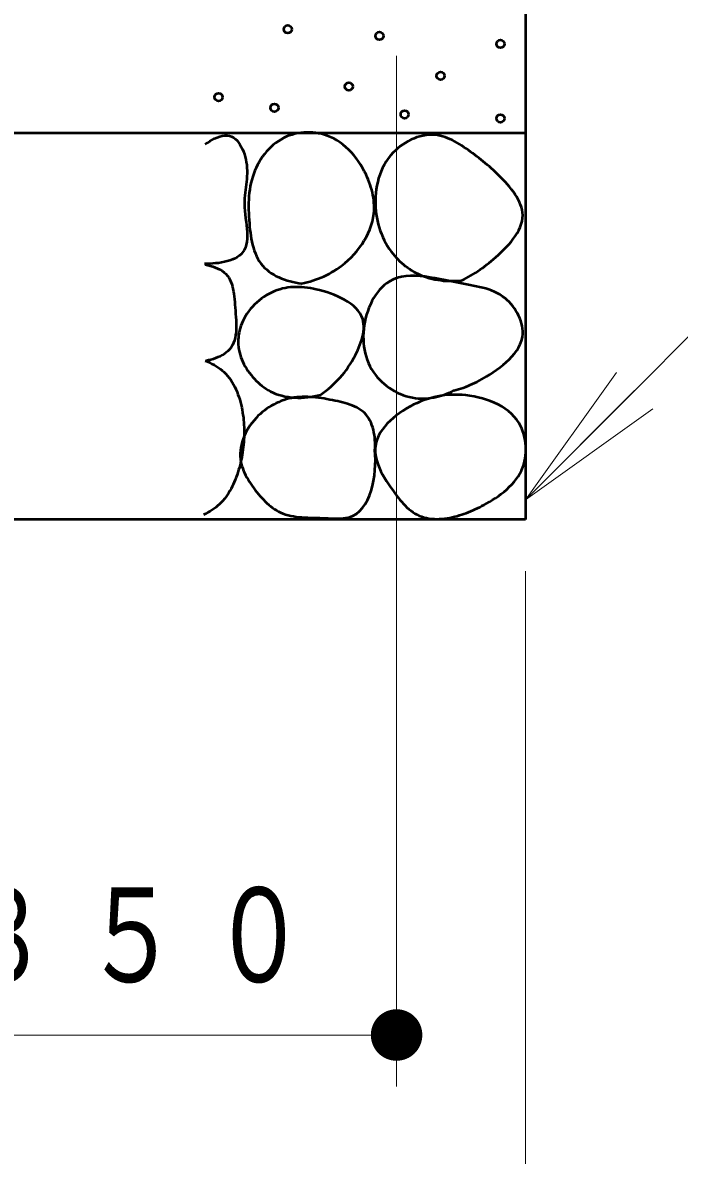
# Model space of a CAD drawing. Units: millimetres on the paper. Extents: x -385 to 0, y -297 to 267.
# Drawn here: x -64.83 to -52.08, y -117.06 to -95.08 of the extents above; entities that cross this region are included whole.
import ezdxf

# ---------------------------------------------------------------- set-up
doc = ezdxf.new("R2010")
doc.units = ezdxf.units.MM
doc.layers.add('1_20', color=7, linetype='Continuous', lineweight=13)
doc.styles.add('ＭＳ ゴシック', font='')
doc.styles.get('ＭＳ ゴシック').set_extended_font_data('MS Gothic')

# ---------------------------------------------------------------- blocks, each defined once
blk = doc.blocks.new('filled_dot')
at = {"color": 0, "linetype": 'Continuous', "lineweight": -2, "const_width": 1.25}
blk.add_lwpolyline([(-0.625, 0, 1), (0.625, 0, 1)], format="xyb", close=True, dxfattribs=at)

msp = doc.modelspace()

# ---------------------------------------------------------------- linework, layer by layer
at = {"layer": '1_20', "color": 140, "lineweight": 50}
for p, q in [((-55.069, -94.727), (-55.069, -104.727)), ((-55.069, -97.227), (-77.569, -97.227)), ((-55.069, -104.727), (-77.569, -104.727))]:
    msp.add_line(p, q, dxfattribs=at)
at = {"layer": '1_20'}
for p, q in [((-57.569, -95.727), (-57.569, -115.727)), ((-55.069, -104.344), (-53.301, -101.869)), ((-55.069, -104.344), (-52.948, -102.222)), ((-52.594, -102.576), (-55.069, -104.344)), ((-55.069, -105.727), (-55.069, -125.727)), ((-57.569, -114.727), (-75.069, -114.727))]:
    msp.add_line(p, q, dxfattribs=at)
at = {"layer": '1_20', "color": 140, "lineweight": 50}
for points in [[(-61.283, -97.442), (-61.241, -97.413), (-61.197, -97.383), (-61.15, -97.356), (-61.102, -97.331), (-61.053, -97.309), (-61.003, -97.292), (-60.953, -97.279), (-60.905, -97.272), (-60.857, -97.272), (-60.812, -97.279), (-60.772, -97.293), (-60.735, -97.314), (-60.7, -97.34), (-60.667, -97.372), (-60.637, -97.408), (-60.609, -97.448), (-60.584, -97.491), (-60.561, -97.537), (-60.541, -97.586), (-60.523, -97.635), (-60.508, -97.686), (-60.496, -97.736), (-60.486, -97.787), (-60.478, -97.844), (-60.473, -97.901), (-60.471, -97.956), (-60.472, -98.01), (-60.474, -98.064), (-60.479, -98.117), (-60.484, -98.17), (-60.49, -98.222), (-60.497, -98.275), (-60.504, -98.328), (-60.51, -98.381), (-60.515, -98.435), (-60.519, -98.489), (-60.522, -98.545), (-60.522, -98.602), (-60.52, -98.669), (-60.515, -98.737), (-60.508, -98.806), (-60.5, -98.876), (-60.491, -98.945), (-60.483, -99.015), (-60.477, -99.083), (-60.472, -99.15), (-60.47, -99.215), (-60.472, -99.278), (-60.478, -99.338), (-60.488, -99.395), (-60.505, -99.449), (-60.528, -99.498), (-60.558, -99.543), (-60.589, -99.577), (-60.625, -99.607), (-60.665, -99.634), (-60.709, -99.658), (-60.756, -99.679), (-60.806, -99.698), (-60.859, -99.713), (-60.913, -99.727), (-60.969, -99.738), (-61.025, -99.747), (-61.082, -99.753), (-61.138, -99.758), (-61.194, -99.76), (-61.248, -99.761), (-61.301, -99.761)], [(-61.283, -99.779), (-61.234, -99.788), (-61.186, -99.8), (-61.137, -99.815), (-61.09, -99.832), (-61.043, -99.852), (-60.999, -99.875), (-60.957, -99.9), (-60.919, -99.928), (-60.884, -99.96), (-60.854, -99.994), (-60.828, -100.03), (-60.805, -100.07), (-60.786, -100.111), (-60.77, -100.155), (-60.756, -100.2), (-60.745, -100.248), (-60.735, -100.297), (-60.728, -100.347), (-60.721, -100.398), (-60.716, -100.451), (-60.712, -100.504), (-60.707, -100.558), (-60.703, -100.612), (-60.698, -100.673), (-60.693, -100.735), (-60.689, -100.796), (-60.685, -100.857), (-60.683, -100.917), (-60.682, -100.976), (-60.683, -101.034), (-60.686, -101.091), (-60.693, -101.146), (-60.702, -101.199), (-60.715, -101.25), (-60.732, -101.298), (-60.754, -101.344), (-60.78, -101.387), (-60.812, -101.427), (-60.842, -101.457), (-60.876, -101.486), (-60.913, -101.512), (-60.953, -101.536), (-60.994, -101.558), (-61.038, -101.577), (-61.082, -101.595), (-61.128, -101.61), (-61.174, -101.623), (-61.219, -101.635), (-61.265, -101.644)], [(-61.283, -101.644), (-61.239, -101.661), (-61.196, -101.68), (-61.153, -101.701), (-61.111, -101.723), (-61.07, -101.748), (-61.031, -101.773), (-60.992, -101.801), (-60.956, -101.83), (-60.921, -101.861), (-60.884, -101.897), (-60.85, -101.935), (-60.818, -101.975), (-60.788, -102.017), (-60.76, -102.06), (-60.734, -102.105), (-60.71, -102.151), (-60.688, -102.198), (-60.667, -102.247), (-60.648, -102.296), (-60.631, -102.346), (-60.615, -102.396), (-60.601, -102.447), (-60.588, -102.498), (-60.576, -102.549), (-60.567, -102.598), (-60.558, -102.646), (-60.551, -102.695), (-60.544, -102.743), (-60.539, -102.791), (-60.535, -102.84), (-60.532, -102.888), (-60.529, -102.936), (-60.528, -102.985), (-60.528, -103.033), (-60.529, -103.081), (-60.53, -103.129), (-60.533, -103.178), (-60.536, -103.226), (-60.54, -103.274), (-60.546, -103.323), (-60.552, -103.373), (-60.559, -103.422), (-60.567, -103.471), (-60.576, -103.52), (-60.586, -103.569), (-60.596, -103.618), (-60.608, -103.667), (-60.621, -103.715), (-60.635, -103.763), (-60.65, -103.811), (-60.666, -103.858), (-60.684, -103.905), (-60.702, -103.952), (-60.721, -103.998), (-60.741, -104.042), (-60.761, -104.085), (-60.783, -104.127), (-60.806, -104.169), (-60.831, -104.21), (-60.856, -104.25), (-60.884, -104.288), (-60.912, -104.326), (-60.943, -104.362), (-60.975, -104.397), (-61.008, -104.429), (-61.043, -104.46), (-61.079, -104.489), (-61.117, -104.517), (-61.155, -104.543), (-61.195, -104.568), (-61.236, -104.591), (-61.277, -104.612), (-61.319, -104.632)]]:
    msp.add_lwpolyline(points, dxfattribs=at)
for points in [[(-59.413, -100.145), (-59.358, -100.133), (-59.303, -100.119), (-59.248, -100.104), (-59.194, -100.087), (-59.14, -100.069), (-59.087, -100.05), (-59.034, -100.028), (-58.982, -100.006), (-58.931, -99.981), (-58.88, -99.955), (-58.83, -99.927), (-58.78, -99.898), (-58.732, -99.867), (-58.684, -99.834), (-58.637, -99.8), (-58.573, -99.749), (-58.511, -99.694), (-58.451, -99.637), (-58.394, -99.577), (-58.339, -99.514), (-58.288, -99.449), (-58.24, -99.382), (-58.196, -99.312), (-58.156, -99.241), (-58.12, -99.168), (-58.088, -99.094), (-58.061, -99.018), (-58.039, -98.942), (-58.023, -98.864), (-58.011, -98.786), (-58.007, -98.735), (-58.005, -98.684), (-58.006, -98.633), (-58.008, -98.582), (-58.013, -98.531), (-58.02, -98.48), (-58.029, -98.429), (-58.039, -98.379), (-58.052, -98.328), (-58.066, -98.278), (-58.082, -98.228), (-58.1, -98.178), (-58.119, -98.129), (-58.14, -98.08), (-58.162, -98.031), (-58.196, -97.965), (-58.231, -97.9), (-58.269, -97.836), (-58.31, -97.774), (-58.353, -97.714), (-58.399, -97.656), (-58.447, -97.601), (-58.498, -97.548), (-58.551, -97.499), (-58.606, -97.452), (-58.664, -97.409), (-58.724, -97.37), (-58.786, -97.334), (-58.851, -97.303), (-58.917, -97.276), (-58.971, -97.258), (-59.027, -97.243), (-59.083, -97.231), (-59.14, -97.222), (-59.197, -97.216), (-59.255, -97.213), (-59.313, -97.213), (-59.371, -97.215), (-59.429, -97.221), (-59.486, -97.23), (-59.543, -97.242), (-59.599, -97.257), (-59.653, -97.274), (-59.707, -97.295), (-59.759, -97.319), (-59.812, -97.348), (-59.864, -97.381), (-59.914, -97.416), (-59.962, -97.455), (-60.008, -97.496), (-60.052, -97.539), (-60.093, -97.585), (-60.132, -97.633), (-60.169, -97.683), (-60.204, -97.735), (-60.236, -97.788), (-60.266, -97.842), (-60.294, -97.897), (-60.319, -97.953), (-60.341, -98.01), (-60.362, -98.071), (-60.381, -98.133), (-60.397, -98.196), (-60.41, -98.259), (-60.42, -98.322), (-60.429, -98.386), (-60.435, -98.45), (-60.44, -98.515), (-60.442, -98.58), (-60.443, -98.646), (-60.442, -98.712), (-60.44, -98.778), (-60.437, -98.845), (-60.433, -98.912), (-60.427, -98.98), (-60.422, -99.04), (-60.415, -99.1), (-60.408, -99.16), (-60.4, -99.22), (-60.39, -99.279), (-60.378, -99.338), (-60.365, -99.395), (-60.349, -99.452), (-60.332, -99.507), (-60.311, -99.561), (-60.289, -99.613), (-60.263, -99.663), (-60.235, -99.711), (-60.203, -99.757), (-60.168, -99.8), (-60.131, -99.839), (-60.091, -99.876), (-60.048, -99.91), (-60.003, -99.942), (-59.955, -99.972), (-59.905, -99.999), (-59.854, -100.024), (-59.801, -100.046), (-59.747, -100.067), (-59.692, -100.085), (-59.636, -100.101), (-59.58, -100.115), (-59.524, -100.127), (-59.469, -100.137)], [(-56.315, -100.087), (-56.266, -100.064), (-56.218, -100.04), (-56.171, -100.015), (-56.125, -99.989), (-56.08, -99.963), (-56.035, -99.935), (-55.99, -99.905), (-55.947, -99.875), (-55.903, -99.844), (-55.86, -99.812), (-55.817, -99.778), (-55.774, -99.744), (-55.731, -99.708), (-55.688, -99.672), (-55.645, -99.634), (-55.593, -99.587), (-55.541, -99.539), (-55.49, -99.489), (-55.44, -99.438), (-55.392, -99.386), (-55.347, -99.333), (-55.304, -99.278), (-55.264, -99.223), (-55.228, -99.167), (-55.196, -99.11), (-55.169, -99.053), (-55.147, -98.995), (-55.132, -98.937), (-55.122, -98.878), (-55.119, -98.819), (-55.123, -98.768), (-55.131, -98.717), (-55.144, -98.666), (-55.162, -98.615), (-55.183, -98.565), (-55.208, -98.514), (-55.237, -98.465), (-55.268, -98.415), (-55.302, -98.367), (-55.337, -98.319), (-55.375, -98.272), (-55.414, -98.226), (-55.454, -98.181), (-55.495, -98.137), (-55.536, -98.094), (-55.574, -98.056), (-55.613, -98.018), (-55.651, -97.981), (-55.69, -97.945), (-55.729, -97.91), (-55.768, -97.875), (-55.807, -97.842), (-55.846, -97.809), (-55.886, -97.776), (-55.926, -97.744), (-55.967, -97.712), (-56.008, -97.681), (-56.049, -97.65), (-56.091, -97.618), (-56.133, -97.587), (-56.175, -97.557), (-56.218, -97.527), (-56.261, -97.498), (-56.305, -97.469), (-56.349, -97.441), (-56.394, -97.414), (-56.439, -97.388), (-56.485, -97.365), (-56.532, -97.342), (-56.579, -97.322), (-56.626, -97.305), (-56.674, -97.29), (-56.723, -97.277), (-56.772, -97.268), (-56.822, -97.261), (-56.88, -97.258), (-56.939, -97.26), (-56.997, -97.266), (-57.056, -97.276), (-57.115, -97.289), (-57.173, -97.307), (-57.23, -97.328), (-57.287, -97.353), (-57.342, -97.381), (-57.396, -97.412), (-57.448, -97.445), (-57.499, -97.482), (-57.547, -97.521), (-57.593, -97.562), (-57.637, -97.605), (-57.685, -97.66), (-57.729, -97.717), (-57.77, -97.776), (-57.806, -97.838), (-57.839, -97.901), (-57.869, -97.966), (-57.895, -98.033), (-57.917, -98.102), (-57.936, -98.171), (-57.951, -98.241), (-57.964, -98.313), (-57.973, -98.385), (-57.978, -98.457), (-57.981, -98.529), (-57.981, -98.602), (-57.978, -98.668), (-57.972, -98.735), (-57.964, -98.801), (-57.953, -98.866), (-57.94, -98.931), (-57.925, -98.995), (-57.907, -99.059), (-57.886, -99.121), (-57.863, -99.183), (-57.837, -99.243), (-57.809, -99.302), (-57.779, -99.36), (-57.746, -99.417), (-57.711, -99.472), (-57.673, -99.525), (-57.643, -99.564), (-57.612, -99.602), (-57.579, -99.639), (-57.545, -99.675), (-57.51, -99.709), (-57.474, -99.743), (-57.437, -99.775), (-57.399, -99.806), (-57.359, -99.835), (-57.319, -99.863), (-57.277, -99.89), (-57.235, -99.915), (-57.192, -99.938), (-57.148, -99.96), (-57.096, -99.983), (-57.043, -100.004), (-56.989, -100.022), (-56.935, -100.039), (-56.88, -100.053), (-56.824, -100.065), (-56.768, -100.075), (-56.711, -100.083), (-56.655, -100.09), (-56.598, -100.094), (-56.541, -100.096), (-56.484, -100.096), (-56.427, -100.095), (-56.371, -100.092)], [(-56.459, -102.223), (-56.412, -102.211), (-56.365, -102.198), (-56.319, -102.183), (-56.273, -102.168), (-56.227, -102.151), (-56.182, -102.133), (-56.138, -102.114), (-56.093, -102.094), (-56.048, -102.073), (-56.004, -102.051), (-55.96, -102.028), (-55.915, -102.004), (-55.87, -101.978), (-55.826, -101.952), (-55.759, -101.911), (-55.692, -101.868), (-55.626, -101.822), (-55.561, -101.775), (-55.499, -101.725), (-55.439, -101.673), (-55.382, -101.619), (-55.328, -101.564), (-55.28, -101.506), (-55.237, -101.446), (-55.199, -101.384), (-55.168, -101.32), (-55.144, -101.255), (-55.127, -101.188), (-55.119, -101.119), (-55.119, -101.069), (-55.123, -101.019), (-55.131, -100.968), (-55.143, -100.918), (-55.158, -100.867), (-55.177, -100.817), (-55.199, -100.768), (-55.224, -100.72), (-55.252, -100.673), (-55.282, -100.627), (-55.314, -100.583), (-55.349, -100.541), (-55.386, -100.502), (-55.424, -100.465), (-55.463, -100.431), (-55.512, -100.394), (-55.563, -100.361), (-55.615, -100.332), (-55.669, -100.306), (-55.724, -100.283), (-55.78, -100.262), (-55.837, -100.244), (-55.896, -100.228), (-55.956, -100.214), (-56.017, -100.2), (-56.079, -100.188), (-56.141, -100.176), (-56.204, -100.165), (-56.268, -100.153), (-56.333, -100.141), (-56.43, -100.121), (-56.529, -100.101), (-56.628, -100.08), (-56.726, -100.06), (-56.825, -100.041), (-56.922, -100.025), (-57.019, -100.011), (-57.114, -100.001), (-57.208, -99.996), (-57.299, -99.996), (-57.387, -100.002), (-57.473, -100.016), (-57.555, -100.036), (-57.634, -100.066), (-57.709, -100.105), (-57.76, -100.138), (-57.808, -100.177), (-57.854, -100.22), (-57.898, -100.267), (-57.939, -100.317), (-57.978, -100.371), (-58.014, -100.429), (-58.047, -100.489), (-58.078, -100.551), (-58.105, -100.615), (-58.13, -100.681), (-58.152, -100.749), (-58.17, -100.817), (-58.186, -100.886), (-58.198, -100.956), (-58.207, -101.025), (-58.213, -101.095), (-58.215, -101.164), (-58.214, -101.232), (-58.21, -101.301), (-58.202, -101.368), (-58.191, -101.434), (-58.177, -101.499), (-58.159, -101.564), (-58.138, -101.626), (-58.113, -101.688), (-58.085, -101.748), (-58.054, -101.806), (-58.019, -101.862), (-57.981, -101.916), (-57.943, -101.963), (-57.902, -102.009), (-57.858, -102.052), (-57.813, -102.093), (-57.765, -102.132), (-57.715, -102.169), (-57.663, -102.203), (-57.609, -102.234), (-57.554, -102.263), (-57.498, -102.288), (-57.44, -102.311), (-57.382, -102.33), (-57.322, -102.346), (-57.262, -102.359), (-57.202, -102.368), (-57.151, -102.373), (-57.1, -102.376), (-57.049, -102.376), (-56.998, -102.374), (-56.947, -102.369), (-56.896, -102.363), (-56.845, -102.354), (-56.795, -102.344), (-56.745, -102.331), (-56.696, -102.317), (-56.647, -102.302), (-56.599, -102.284), (-56.552, -102.265), (-56.505, -102.245)], [(-59.047, -102.302), (-58.994, -102.266), (-58.943, -102.228), (-58.893, -102.189), (-58.844, -102.148), (-58.797, -102.106), (-58.752, -102.062), (-58.708, -102.016), (-58.665, -101.969), (-58.623, -101.92), (-58.583, -101.87), (-58.544, -101.817), (-58.506, -101.763), (-58.469, -101.707), (-58.434, -101.65), (-58.4, -101.59), (-58.373, -101.541), (-58.348, -101.491), (-58.323, -101.439), (-58.3, -101.388), (-58.28, -101.336), (-58.261, -101.283), (-58.244, -101.231), (-58.23, -101.179), (-58.219, -101.127), (-58.211, -101.076), (-58.206, -101.025), (-58.206, -100.976), (-58.208, -100.928), (-58.216, -100.881), (-58.227, -100.835), (-58.249, -100.778), (-58.279, -100.725), (-58.315, -100.674), (-58.357, -100.626), (-58.405, -100.581), (-58.459, -100.538), (-58.516, -100.498), (-58.578, -100.461), (-58.643, -100.427), (-58.71, -100.395), (-58.78, -100.366), (-58.851, -100.34), (-58.923, -100.315), (-58.996, -100.294), (-59.068, -100.274), (-59.127, -100.26), (-59.184, -100.248), (-59.241, -100.238), (-59.298, -100.229), (-59.354, -100.222), (-59.41, -100.217), (-59.465, -100.214), (-59.519, -100.213), (-59.574, -100.215), (-59.627, -100.218), (-59.68, -100.224), (-59.733, -100.233), (-59.785, -100.244), (-59.837, -100.258), (-59.888, -100.274), (-59.941, -100.294), (-59.993, -100.317), (-60.045, -100.343), (-60.095, -100.372), (-60.144, -100.403), (-60.192, -100.437), (-60.238, -100.473), (-60.283, -100.511), (-60.326, -100.552), (-60.367, -100.595), (-60.405, -100.639), (-60.442, -100.686), (-60.476, -100.734), (-60.507, -100.784), (-60.535, -100.835), (-60.556, -100.878), (-60.575, -100.921), (-60.591, -100.965), (-60.606, -101.01), (-60.618, -101.055), (-60.628, -101.101), (-60.636, -101.147), (-60.641, -101.193), (-60.644, -101.239), (-60.645, -101.285), (-60.643, -101.331), (-60.638, -101.38), (-60.63, -101.428), (-60.62, -101.476), (-60.607, -101.524), (-60.591, -101.571), (-60.574, -101.617), (-60.554, -101.663), (-60.532, -101.708), (-60.508, -101.752), (-60.482, -101.795), (-60.454, -101.837), (-60.425, -101.878), (-60.395, -101.918), (-60.363, -101.957), (-60.329, -101.994), (-60.294, -102.03), (-60.259, -102.065), (-60.222, -102.098), (-60.183, -102.13), (-60.144, -102.159), (-60.103, -102.187), (-60.061, -102.213), (-60.018, -102.237), (-59.974, -102.259), (-59.917, -102.283), (-59.858, -102.304), (-59.798, -102.321), (-59.737, -102.335), (-59.675, -102.346), (-59.612, -102.354), (-59.549, -102.359), (-59.485, -102.362), (-59.421, -102.361), (-59.357, -102.357), (-59.294, -102.351), (-59.231, -102.342), (-59.168, -102.331), (-59.107, -102.318)], [(-57.99, -103.38), (-57.987, -103.332), (-57.986, -103.284), (-57.987, -103.234), (-57.989, -103.184), (-57.993, -103.134), (-58, -103.085), (-58.008, -103.035), (-58.019, -102.987), (-58.032, -102.939), (-58.047, -102.893), (-58.065, -102.848), (-58.085, -102.805), (-58.108, -102.764), (-58.134, -102.726), (-58.162, -102.69), (-58.193, -102.657), (-58.227, -102.628), (-58.263, -102.6), (-58.301, -102.575), (-58.342, -102.552), (-58.384, -102.532), (-58.428, -102.513), (-58.473, -102.496), (-58.519, -102.48), (-58.566, -102.466), (-58.614, -102.453), (-58.663, -102.441), (-58.712, -102.43), (-58.761, -102.42), (-58.81, -102.41), (-58.865, -102.399), (-58.92, -102.389), (-58.974, -102.379), (-59.028, -102.371), (-59.082, -102.363), (-59.136, -102.357), (-59.189, -102.351), (-59.243, -102.347), (-59.295, -102.345), (-59.348, -102.344), (-59.4, -102.344), (-59.452, -102.347), (-59.504, -102.351), (-59.556, -102.358), (-59.608, -102.367), (-59.658, -102.377), (-59.709, -102.391), (-59.759, -102.406), (-59.809, -102.424), (-59.858, -102.444), (-59.907, -102.465), (-59.954, -102.49), (-60.001, -102.516), (-60.047, -102.544), (-60.092, -102.574), (-60.136, -102.606), (-60.179, -102.641), (-60.22, -102.677), (-60.26, -102.715), (-60.298, -102.755), (-60.337, -102.8), (-60.375, -102.847), (-60.41, -102.896), (-60.443, -102.946), (-60.473, -102.998), (-60.5, -103.051), (-60.525, -103.106), (-60.547, -103.161), (-60.565, -103.216), (-60.58, -103.272), (-60.592, -103.329), (-60.6, -103.385), (-60.604, -103.441), (-60.604, -103.497), (-60.6, -103.553), (-60.593, -103.599), (-60.583, -103.644), (-60.571, -103.689), (-60.556, -103.734), (-60.539, -103.778), (-60.52, -103.821), (-60.499, -103.864), (-60.476, -103.907), (-60.451, -103.949), (-60.425, -103.991), (-60.398, -104.032), (-60.37, -104.073), (-60.341, -104.114), (-60.312, -104.153), (-60.282, -104.192), (-60.251, -104.23), (-60.22, -104.268), (-60.187, -104.304), (-60.155, -104.339), (-60.121, -104.374), (-60.087, -104.406), (-60.052, -104.438), (-60.016, -104.468), (-59.979, -104.496), (-59.941, -104.522), (-59.903, -104.546), (-59.863, -104.568), (-59.823, -104.588), (-59.775, -104.609), (-59.725, -104.626), (-59.674, -104.64), (-59.623, -104.653), (-59.57, -104.662), (-59.516, -104.67), (-59.462, -104.676), (-59.407, -104.681), (-59.351, -104.685), (-59.294, -104.687), (-59.237, -104.689), (-59.179, -104.691), (-59.121, -104.692), (-59.062, -104.694), (-59.004, -104.696), (-58.952, -104.698), (-58.899, -104.701), (-58.848, -104.703), (-58.796, -104.705), (-58.745, -104.705), (-58.695, -104.705), (-58.646, -104.702), (-58.598, -104.698), (-58.551, -104.691), (-58.506, -104.682), (-58.463, -104.669), (-58.421, -104.653), (-58.35, -104.613), (-58.287, -104.562), (-58.229, -104.499), (-58.179, -104.428), (-58.135, -104.348), (-58.096, -104.261), (-58.064, -104.169), (-58.037, -104.073), (-58.016, -103.973), (-58, -103.871), (-57.989, -103.769), (-57.983, -103.668), (-57.981, -103.568), (-57.983, -103.472)], [(-56.441, -104.668), (-56.395, -104.656), (-56.35, -104.643), (-56.305, -104.629), (-56.26, -104.614), (-56.215, -104.598), (-56.171, -104.581), (-56.127, -104.564), (-56.083, -104.545), (-56.04, -104.525), (-55.997, -104.505), (-55.954, -104.483), (-55.911, -104.461), (-55.868, -104.438), (-55.826, -104.415), (-55.766, -104.38), (-55.707, -104.344), (-55.649, -104.307), (-55.592, -104.268), (-55.536, -104.227), (-55.482, -104.184), (-55.43, -104.14), (-55.38, -104.093), (-55.333, -104.045), (-55.289, -103.994), (-55.247, -103.941), (-55.209, -103.887), (-55.175, -103.83), (-55.145, -103.77), (-55.119, -103.708), (-55.101, -103.654), (-55.086, -103.598), (-55.074, -103.54), (-55.066, -103.482), (-55.06, -103.423), (-55.059, -103.363), (-55.06, -103.304), (-55.065, -103.244), (-55.073, -103.185), (-55.085, -103.127), (-55.1, -103.07), (-55.118, -103.014), (-55.139, -102.96), (-55.164, -102.908), (-55.192, -102.857), (-55.235, -102.793), (-55.284, -102.732), (-55.338, -102.676), (-55.397, -102.625), (-55.46, -102.577), (-55.527, -102.534), (-55.597, -102.495), (-55.67, -102.459), (-55.746, -102.428), (-55.823, -102.4), (-55.902, -102.376), (-55.982, -102.355), (-56.063, -102.338), (-56.144, -102.324), (-56.224, -102.314), (-56.295, -102.308), (-56.364, -102.304), (-56.434, -102.302), (-56.503, -102.304), (-56.571, -102.307), (-56.639, -102.314), (-56.707, -102.323), (-56.774, -102.335), (-56.841, -102.349), (-56.907, -102.367), (-56.974, -102.387), (-57.04, -102.41), (-57.106, -102.435), (-57.172, -102.464), (-57.238, -102.495), (-57.308, -102.531), (-57.377, -102.571), (-57.445, -102.613), (-57.511, -102.658), (-57.575, -102.705), (-57.636, -102.755), (-57.695, -102.808), (-57.749, -102.862), (-57.799, -102.919), (-57.844, -102.977), (-57.885, -103.037), (-57.919, -103.099), (-57.946, -103.162), (-57.967, -103.226), (-57.981, -103.292), (-57.986, -103.353), (-57.985, -103.414), (-57.979, -103.476), (-57.966, -103.539), (-57.949, -103.602), (-57.928, -103.665), (-57.902, -103.727), (-57.873, -103.79), (-57.84, -103.853), (-57.805, -103.915), (-57.767, -103.977), (-57.727, -104.038), (-57.686, -104.098), (-57.643, -104.157), (-57.6, -104.216), (-57.568, -104.258), (-57.536, -104.299), (-57.503, -104.34), (-57.47, -104.379), (-57.437, -104.417), (-57.402, -104.454), (-57.367, -104.489), (-57.33, -104.521), (-57.293, -104.552), (-57.254, -104.58), (-57.214, -104.606), (-57.173, -104.63), (-57.13, -104.65), (-57.085, -104.668), (-57.038, -104.682), (-56.991, -104.694), (-56.942, -104.703), (-56.893, -104.709), (-56.842, -104.713), (-56.792, -104.715), (-56.741, -104.714), (-56.69, -104.712), (-56.639, -104.707), (-56.588, -104.7), (-56.538, -104.691), (-56.489, -104.68)]]:
    msp.add_lwpolyline(points, close=True, dxfattribs=at)
at = {"layer": '1_20'}
msp.add_lwpolyline([(-55.069, -104.344), (-49.66, -98.935), (-43.616, -98.935)], dxfattribs=at)
at = {"layer": '1_20', "color": 140, "lineweight": 50}
for centre in [(-59.683, -95.212), (-57.902, -95.341), (-55.553, -95.496), (-56.715, -96.115), (-58.496, -96.322), (-61.025, -96.528), (-59.941, -96.735), (-57.412, -96.864), (-55.553, -96.941)]:
    msp.add_circle(centre, 0.0774, dxfattribs=at)

# ---------------------------------------------------------------- block references
at = {"layer": '1_20', "xscale": 0.4, "yscale": 0.4, "rotation": 180}
msp.add_blockref('filled_dot', (-57.569, -114.727), dxfattribs=at)

# ---------------------------------------------------------------- texts
at = {"layer": '1_20', "insert": (-65.504, -113.727), "char_height": 1.833, "attachment_point": 8, "style": 'ＭＳ ゴシック'}
msp.add_mtext('\\T1.32;\\W0.75;350×３５０', dxfattribs=at)

doc.saveas('drawing.dxf')
